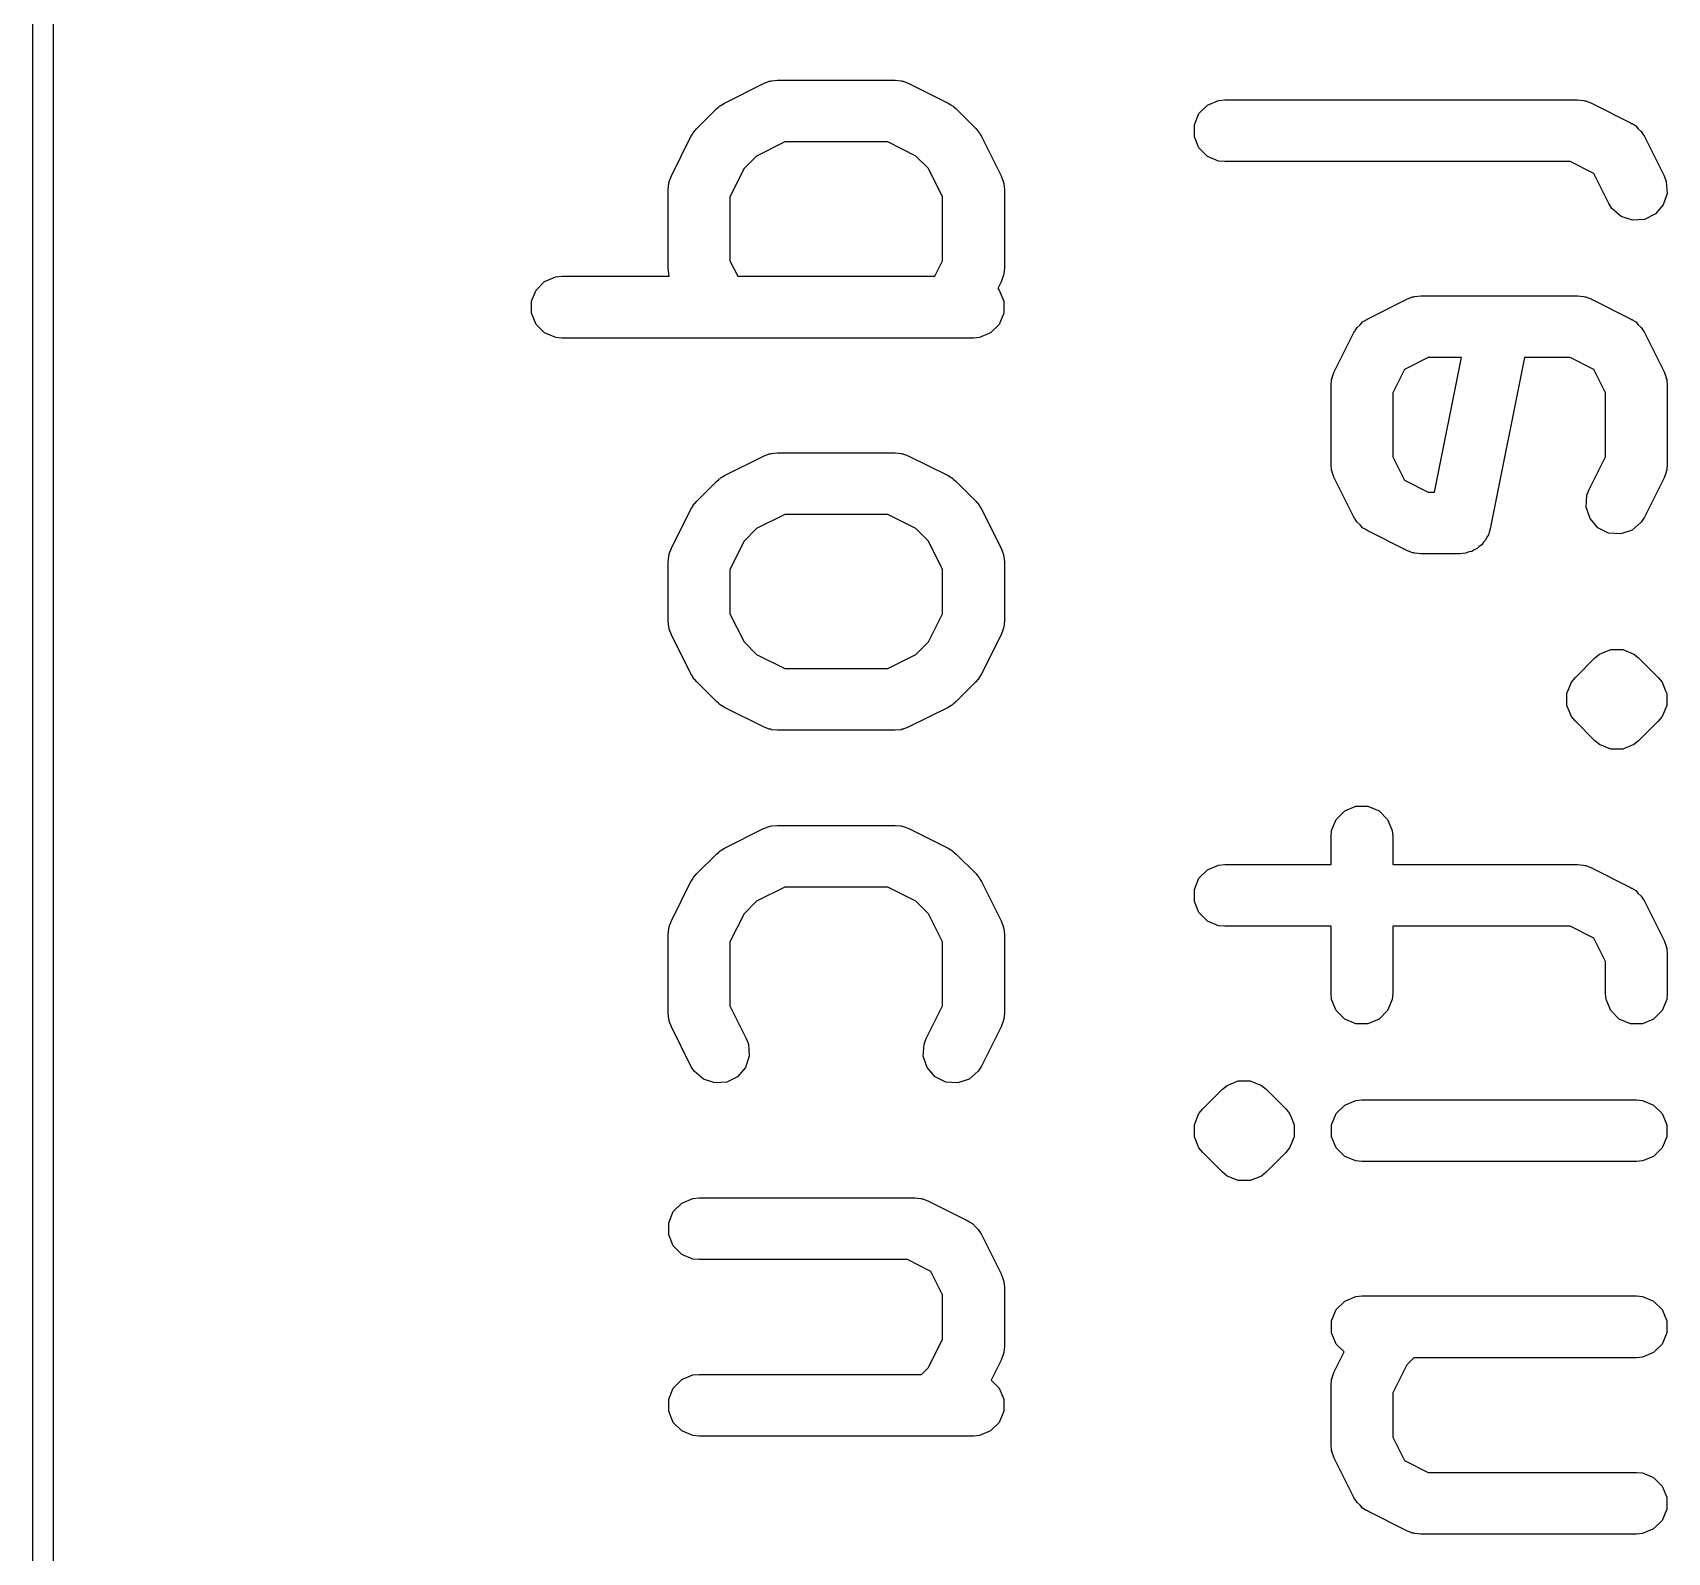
# Model space of a CAD drawing. Header units: inches. Extents: x 0.47 to 2.28, y -2.25 to -0.47.
# Drawn here: x 0.4715 to 0.6277, y -1.0693 to -0.924 of the extents above; entities that cross this region are included whole.
import ezdxf

# ---------------------------------------------------------------- set-up
doc = ezdxf.new("R2010")
doc.units = ezdxf.units.IN
doc.header["$MEASUREMENT"] = 0
doc.layers.add('B.Silkscreen', color=31, linetype='CONTINUOUS', true_color=0xe8b2a7)

msp = doc.modelspace()

# ---------------------------------------------------------------- linework, layer by layer
at = {"layer": 'B.Silkscreen', "linetype": 'CONTINUOUS'}
for p, q in [((0.47146, -2.08661), (0.47146, -0.62992)), ((0.47343, -0.62992), (0.47343, -2.08661)), ((0.53759, -0.93075), (0.54134, -0.92888)), ((0.54134, -0.92888), (0.54188, -0.92867)), ((0.54188, -0.92867), (0.54199, -0.92866)), ((0.54199, -0.92866), (0.54209, -0.92862)), ((0.54209, -0.92862), (0.54266, -0.92857)), ((0.54266, -0.92857), (0.55391, -0.92857)), ((0.55391, -0.92857), (0.55449, -0.92862)), ((0.55449, -0.92862), (0.55459, -0.92866)), ((0.55459, -0.92866), (0.55469, -0.92867)), ((0.55469, -0.92867), (0.55523, -0.92888)), ((0.55523, -0.92888), (0.55898, -0.93075)), ((0.53495, -0.93318), (0.53683, -0.93131)), ((0.53683, -0.93131), (0.53705, -0.93112)), ((0.53705, -0.93112), (0.5371, -0.93106)), ((0.5371, -0.93106), (0.53719, -0.93101)), ((0.53719, -0.93101), (0.53727, -0.93094)), ((0.53727, -0.93094), (0.53735, -0.93091)), ((0.53735, -0.93091), (0.53759, -0.93075)), ((0.55898, -0.93075), (0.55923, -0.93091)), ((0.55923, -0.93091), (0.5593, -0.93094)), ((0.5593, -0.93094), (0.55938, -0.93101)), ((0.55938, -0.93101), (0.55947, -0.93106)), ((0.55947, -0.93106), (0.55952, -0.93112)), ((0.55952, -0.93112), (0.55975, -0.93131)), ((0.55975, -0.93131), (0.56163, -0.93318)), ((0.58297, -0.93175), (0.58379, -0.93094)), ((0.58379, -0.93094), (0.58485, -0.9305)), ((0.58485, -0.9305), (0.58543, -0.93044)), ((0.58543, -0.93044), (0.61917, -0.93044)), ((0.61917, -0.93044), (0.61975, -0.9305)), ((0.61975, -0.9305), (0.61985, -0.93054)), ((0.61985, -0.93054), (0.61995, -0.93055)), ((0.61995, -0.93055), (0.62049, -0.93075)), ((0.62049, -0.93075), (0.62424, -0.93263)), ((0.58253, -0.93282), (0.58297, -0.93175)), ((0.58253, -0.93397), (0.58253, -0.93282)), ((0.62424, -0.93263), (0.62434, -0.93269)), ((0.62434, -0.93269), (0.62438, -0.9327)), ((0.62438, -0.9327), (0.62444, -0.93275)), ((0.62444, -0.93275), (0.62473, -0.93294)), ((0.62473, -0.93294), (0.62497, -0.93322)), ((0.53252, -0.9377), (0.5344, -0.93395)), ((0.5344, -0.93395), (0.53456, -0.9337)), ((0.53456, -0.9337), (0.53459, -0.93363)), ((0.53459, -0.93363), (0.53465, -0.93355)), ((0.53465, -0.93355), (0.53471, -0.93346)), ((0.53471, -0.93346), (0.53477, -0.93341)), ((0.53477, -0.93341), (0.53495, -0.93318)), ((0.54336, -0.93447), (0.54066, -0.93582)), ((0.55322, -0.93447), (0.54336, -0.93447)), ((0.55591, -0.93582), (0.55322, -0.93447)), ((0.56163, -0.93318), (0.56181, -0.93341)), ((0.56181, -0.93341), (0.56187, -0.93346)), ((0.56187, -0.93346), (0.56193, -0.93355)), ((0.56193, -0.93355), (0.56199, -0.93363)), ((0.56199, -0.93363), (0.56202, -0.9337)), ((0.56202, -0.9337), (0.56218, -0.93395)), ((0.56218, -0.93395), (0.56405, -0.9377)), ((0.58297, -0.93503), (0.58253, -0.93397)), ((0.62497, -0.93322), (0.62525, -0.93346)), ((0.62525, -0.93346), (0.62544, -0.93375)), ((0.62544, -0.93375), (0.62549, -0.93381)), ((0.62549, -0.93381), (0.6255, -0.93385)), ((0.6255, -0.93385), (0.62556, -0.93395)), ((0.62556, -0.93395), (0.62744, -0.9377)), ((0.54066, -0.93582), (0.53947, -0.93702)), ((0.55711, -0.93702), (0.55591, -0.93582)), ((0.58379, -0.93585), (0.58297, -0.93503)), ((0.58485, -0.93629), (0.58379, -0.93585)), ((0.53232, -0.93824), (0.53252, -0.9377)), ((0.53947, -0.93702), (0.53812, -0.93972)), ((0.55846, -0.93972), (0.55711, -0.93702)), ((0.56405, -0.9377), (0.56426, -0.93824)), ((0.58543, -0.93635), (0.58485, -0.93629)), ((0.61847, -0.93635), (0.58543, -0.93635)), ((0.62072, -0.93747), (0.61847, -0.93635)), ((0.62216, -0.94034), (0.62072, -0.93747)), ((0.62744, -0.9377), (0.62764, -0.93824)), ((0.53221, -0.93902), (0.53227, -0.93844)), ((0.53221, -0.94652), (0.53221, -0.93902)), ((0.53227, -0.93844), (0.53231, -0.93834)), ((0.53231, -0.93834), (0.53232, -0.93824)), ((0.56426, -0.93824), (0.56427, -0.93834)), ((0.56427, -0.93834), (0.56431, -0.93844)), ((0.56431, -0.93844), (0.56437, -0.93902)), ((0.56437, -0.93902), (0.56437, -0.94652)), ((0.62764, -0.93824), (0.62773, -0.93939)), ((0.53812, -0.93972), (0.53812, -0.94582)), ((0.55846, -0.94582), (0.55846, -0.93972)), ((0.62246, -0.94083), (0.62216, -0.94034)), ((0.62333, -0.94158), (0.62246, -0.94083)), ((0.62736, -0.94048), (0.62661, -0.94135)), ((0.62773, -0.93939), (0.62736, -0.94048)), ((0.62443, -0.94195), (0.62333, -0.94158)), ((0.62558, -0.94187), (0.62443, -0.94195)), ((0.62661, -0.94135), (0.62558, -0.94187)), ((0.53227, -0.94709), (0.53221, -0.94652)), ((0.53231, -0.94719), (0.53227, -0.94709)), ((0.53812, -0.94582), (0.53887, -0.94731)), ((0.55771, -0.94731), (0.55846, -0.94582)), ((0.56431, -0.94709), (0.56427, -0.94719)), ((0.56437, -0.94652), (0.56431, -0.94709)), ((0.51915, -0.94969), (0.51959, -0.94863)), ((0.51959, -0.94863), (0.5204, -0.94781)), ((0.5204, -0.94781), (0.52147, -0.94737)), ((0.52147, -0.94737), (0.52204, -0.94731)), ((0.52204, -0.94731), (0.53232, -0.94731)), ((0.53232, -0.9473), (0.53231, -0.94719)), ((0.53232, -0.94731), (0.53232, -0.9473)), ((0.53887, -0.94731), (0.55771, -0.94731)), ((0.56405, -0.94784), (0.56373, -0.94849)), ((0.56373, -0.94849), (0.56387, -0.94863)), ((0.56387, -0.94863), (0.56431, -0.94969)), ((0.56426, -0.9473), (0.56405, -0.94784)), ((0.56427, -0.94719), (0.56426, -0.9473)), ((0.51915, -0.95084), (0.51915, -0.94969)), ((0.56431, -0.94969), (0.56431, -0.95084)), ((0.5991, -0.95138), (0.60285, -0.9495)), ((0.60285, -0.9495), (0.60339, -0.94929)), ((0.60339, -0.94929), (0.6035, -0.94929)), ((0.6035, -0.94929), (0.6036, -0.94925)), ((0.6036, -0.94925), (0.60417, -0.94919)), ((0.60417, -0.94919), (0.61917, -0.94919)), ((0.61917, -0.94919), (0.61975, -0.94925)), ((0.61975, -0.94925), (0.61985, -0.94929)), ((0.61985, -0.94929), (0.61995, -0.94929)), ((0.61995, -0.94929), (0.62049, -0.9495)), ((0.62049, -0.9495), (0.62424, -0.95138)), ((0.51959, -0.95191), (0.51915, -0.95084)), ((0.56431, -0.95084), (0.56387, -0.95191)), ((0.59837, -0.95196), (0.59861, -0.95168)), ((0.59861, -0.95168), (0.59891, -0.9515)), ((0.59891, -0.9515), (0.59896, -0.95145)), ((0.59896, -0.95145), (0.59901, -0.95144)), ((0.59901, -0.95144), (0.5991, -0.95138)), ((0.62424, -0.95138), (0.62434, -0.95144)), ((0.62434, -0.95144), (0.62438, -0.95145)), ((0.62438, -0.95145), (0.62444, -0.9515)), ((0.62444, -0.9515), (0.62473, -0.95168)), ((0.62473, -0.95168), (0.62497, -0.95196)), ((0.5204, -0.95272), (0.51959, -0.95191)), ((0.52147, -0.95316), (0.5204, -0.95272)), ((0.52204, -0.95322), (0.52147, -0.95316)), ((0.56141, -0.95322), (0.52204, -0.95322)), ((0.56199, -0.95316), (0.56141, -0.95322)), ((0.56305, -0.95272), (0.56199, -0.95316)), ((0.56387, -0.95191), (0.56305, -0.95272)), ((0.59591, -0.95645), (0.59778, -0.9527)), ((0.59778, -0.9527), (0.59784, -0.9526)), ((0.59784, -0.9526), (0.59786, -0.95255)), ((0.59786, -0.95255), (0.59791, -0.9525)), ((0.59791, -0.9525), (0.59809, -0.95221)), ((0.59809, -0.95221), (0.59837, -0.95196)), ((0.62497, -0.95196), (0.62525, -0.95221)), ((0.62525, -0.95221), (0.62544, -0.9525)), ((0.62544, -0.9525), (0.62549, -0.95255)), ((0.62549, -0.95255), (0.6255, -0.9526)), ((0.6255, -0.9526), (0.62556, -0.9527)), ((0.62556, -0.9527), (0.62744, -0.95645)), ((0.5957, -0.95699), (0.59591, -0.95645)), ((0.60262, -0.95622), (0.6015, -0.95846)), ((0.60487, -0.95509), (0.60262, -0.95622)), ((0.60807, -0.95509), (0.60487, -0.95509)), ((0.6055, -0.96794), (0.60807, -0.95509)), ((0.61409, -0.95509), (0.61082, -0.97147)), ((0.61847, -0.95509), (0.61409, -0.95509)), ((0.62072, -0.95622), (0.61847, -0.95509)), ((0.62184, -0.95846), (0.62072, -0.95622)), ((0.62744, -0.95645), (0.62764, -0.95699)), ((0.5956, -0.95777), (0.59565, -0.95719)), ((0.5956, -0.96527), (0.5956, -0.95777)), ((0.59565, -0.95719), (0.59569, -0.95709)), ((0.59569, -0.95709), (0.5957, -0.95699)), ((0.62764, -0.95699), (0.62765, -0.95709)), ((0.62765, -0.95709), (0.62769, -0.95719)), ((0.62769, -0.95719), (0.62775, -0.95777)), ((0.62775, -0.95777), (0.62775, -0.96527)), ((0.6015, -0.95846), (0.6015, -0.96457)), ((0.62184, -0.96457), (0.62184, -0.95846)), ((0.54134, -0.9645), (0.54188, -0.96429)), ((0.54188, -0.96429), (0.54199, -0.96428)), ((0.54199, -0.96428), (0.54209, -0.96424)), ((0.54209, -0.96424), (0.54266, -0.96419)), ((0.54266, -0.96419), (0.55391, -0.96419)), ((0.55391, -0.96419), (0.55449, -0.96424)), ((0.55449, -0.96424), (0.55459, -0.96428)), ((0.55459, -0.96428), (0.55469, -0.96429)), ((0.55469, -0.96429), (0.55523, -0.9645)), ((0.53759, -0.96637), (0.54134, -0.9645)), ((0.55523, -0.9645), (0.55898, -0.96637)), ((0.59565, -0.96584), (0.5956, -0.96527)), ((0.59569, -0.96594), (0.59565, -0.96584)), ((0.6015, -0.96457), (0.60262, -0.96681)), ((0.62028, -0.96769), (0.62184, -0.96457)), ((0.62769, -0.96584), (0.62765, -0.96594)), ((0.62775, -0.96527), (0.62769, -0.96584)), ((0.53495, -0.9688), (0.53683, -0.96693)), ((0.53683, -0.96693), (0.53705, -0.96674)), ((0.53705, -0.96674), (0.5371, -0.96668)), ((0.5371, -0.96668), (0.53719, -0.96663)), ((0.53719, -0.96663), (0.53727, -0.96656)), ((0.53727, -0.96656), (0.53735, -0.96653)), ((0.53735, -0.96653), (0.53759, -0.96637)), ((0.55898, -0.96637), (0.55923, -0.96653)), ((0.55923, -0.96653), (0.5593, -0.96656)), ((0.5593, -0.96656), (0.55938, -0.96663)), ((0.55938, -0.96663), (0.55947, -0.96668)), ((0.55947, -0.96668), (0.55952, -0.96674)), ((0.55952, -0.96674), (0.55975, -0.96693)), ((0.55975, -0.96693), (0.56163, -0.9688)), ((0.5957, -0.96604), (0.59569, -0.96594)), ((0.59591, -0.96659), (0.5957, -0.96604)), ((0.59778, -0.97034), (0.59591, -0.96659)), ((0.60262, -0.96681), (0.60487, -0.96794)), ((0.62744, -0.96659), (0.62556, -0.97034)), ((0.62764, -0.96604), (0.62744, -0.96659)), ((0.62765, -0.96594), (0.62764, -0.96604)), ((0.53477, -0.96903), (0.53495, -0.9688)), ((0.56163, -0.9688), (0.56181, -0.96903)), ((0.60487, -0.96794), (0.6055, -0.96794)), ((0.61999, -0.96938), (0.62007, -0.96823)), ((0.62007, -0.96823), (0.62028, -0.96769)), ((0.53252, -0.97332), (0.5344, -0.96957)), ((0.5344, -0.96957), (0.53456, -0.96932)), ((0.53456, -0.96932), (0.53459, -0.96925)), ((0.53459, -0.96925), (0.53465, -0.96917)), ((0.53465, -0.96917), (0.53471, -0.96908)), ((0.53471, -0.96908), (0.53477, -0.96903)), ((0.54336, -0.97009), (0.54066, -0.97144)), ((0.55322, -0.97009), (0.54336, -0.97009)), ((0.55591, -0.97144), (0.55322, -0.97009)), ((0.56181, -0.96903), (0.56187, -0.96908)), ((0.56187, -0.96908), (0.56193, -0.96917)), ((0.56193, -0.96917), (0.56199, -0.96925)), ((0.56199, -0.96925), (0.56202, -0.96932)), ((0.56202, -0.96932), (0.56218, -0.96957)), ((0.56218, -0.96957), (0.56405, -0.97332)), ((0.59784, -0.97043), (0.59778, -0.97034)), ((0.59786, -0.97048), (0.59784, -0.97043)), ((0.59791, -0.97053), (0.59786, -0.97048)), ((0.59809, -0.97082), (0.59791, -0.97053)), ((0.62036, -0.97048), (0.61999, -0.96938)), ((0.62111, -0.97135), (0.62036, -0.97048)), ((0.62556, -0.97034), (0.62525, -0.97082)), ((0.54066, -0.97144), (0.53947, -0.97264)), ((0.55711, -0.97264), (0.55591, -0.97144)), ((0.59837, -0.97107), (0.59809, -0.97082)), ((0.59861, -0.97135), (0.59837, -0.97107)), ((0.59891, -0.97153), (0.59861, -0.97135)), ((0.59896, -0.97158), (0.59891, -0.97153)), ((0.59901, -0.97159), (0.59896, -0.97158)), ((0.5991, -0.97166), (0.59901, -0.97159)), ((0.60285, -0.97353), (0.5991, -0.97166)), ((0.61065, -0.97202), (0.61049, -0.97226)), ((0.61082, -0.97147), (0.61065, -0.97202)), ((0.62214, -0.97186), (0.62111, -0.97135)), ((0.62329, -0.97194), (0.62214, -0.97186)), ((0.62438, -0.97158), (0.62329, -0.97194)), ((0.62525, -0.97082), (0.62438, -0.97158)), ((0.53232, -0.97386), (0.53252, -0.97332)), ((0.53947, -0.97264), (0.53812, -0.97534)), ((0.55846, -0.97534), (0.55711, -0.97264)), ((0.56405, -0.97332), (0.56426, -0.97386)), ((0.60339, -0.97374), (0.60285, -0.97353)), ((0.60877, -0.97367), (0.6085, -0.97379)), ((0.60905, -0.97362), (0.60877, -0.97367)), ((0.60929, -0.97346), (0.60905, -0.97362)), ((0.60956, -0.97334), (0.60929, -0.97346)), ((0.60977, -0.97314), (0.60956, -0.97334)), ((0.61001, -0.97298), (0.60977, -0.97314)), ((0.61017, -0.97274), (0.61001, -0.97298)), ((0.61038, -0.97253), (0.61017, -0.97274)), ((0.61049, -0.97226), (0.61038, -0.97253)), ((0.53221, -0.97464), (0.53227, -0.97406)), ((0.53221, -0.98026), (0.53221, -0.97464)), ((0.53227, -0.97406), (0.53231, -0.97396)), ((0.53231, -0.97396), (0.53232, -0.97386)), ((0.56426, -0.97386), (0.56427, -0.97396)), ((0.56427, -0.97396), (0.56431, -0.97406)), ((0.56431, -0.97406), (0.56437, -0.97464)), ((0.56437, -0.97464), (0.56437, -0.98026)), ((0.6035, -0.97374), (0.60339, -0.97374)), ((0.6036, -0.97379), (0.6035, -0.97374)), ((0.60417, -0.97384), (0.6036, -0.97379)), ((0.60792, -0.97384), (0.60417, -0.97384)), ((0.6085, -0.97379), (0.60792, -0.97384)), ((0.60792, -0.97384), (0.60792, -0.97384)), ((0.53812, -0.97534), (0.53812, -0.97957)), ((0.55846, -0.97957), (0.55846, -0.97534)), ((0.53812, -0.97957), (0.53947, -0.98226)), ((0.55711, -0.98226), (0.55846, -0.97957)), ((0.53227, -0.98084), (0.53221, -0.98026)), ((0.53231, -0.98094), (0.53227, -0.98084)), ((0.53232, -0.98104), (0.53231, -0.98094)), ((0.53252, -0.98158), (0.53232, -0.98104)), ((0.56426, -0.98104), (0.56405, -0.98158)), ((0.56427, -0.98094), (0.56426, -0.98104)), ((0.56431, -0.98084), (0.56427, -0.98094)), ((0.56437, -0.98026), (0.56431, -0.98084)), ((0.5344, -0.98533), (0.53252, -0.98158)), ((0.53947, -0.98226), (0.54066, -0.98346)), ((0.55591, -0.98346), (0.55711, -0.98226)), ((0.56405, -0.98158), (0.56218, -0.98533)), ((0.62128, -0.98343), (0.62235, -0.98299)), ((0.62235, -0.98299), (0.6235, -0.98299)), ((0.6235, -0.98299), (0.62456, -0.98343)), ((0.54066, -0.98346), (0.54336, -0.98481)), ((0.55322, -0.98481), (0.55591, -0.98346)), ((0.61896, -0.98567), (0.62083, -0.9838)), ((0.62083, -0.9838), (0.62128, -0.98343)), ((0.62456, -0.98343), (0.62456, -0.98343)), ((0.62456, -0.98343), (0.62501, -0.9838)), ((0.62501, -0.9838), (0.62688, -0.98567)), ((0.53456, -0.98558), (0.5344, -0.98533)), ((0.53459, -0.98565), (0.53456, -0.98558)), ((0.53465, -0.98573), (0.53459, -0.98565)), ((0.53471, -0.98582), (0.53465, -0.98573)), ((0.53477, -0.98587), (0.53471, -0.98582)), ((0.53495, -0.9861), (0.53477, -0.98587)), ((0.53683, -0.98798), (0.53495, -0.9861)), ((0.54336, -0.98481), (0.55322, -0.98481)), ((0.56163, -0.9861), (0.55975, -0.98798)), ((0.56181, -0.98587), (0.56163, -0.9861)), ((0.56187, -0.98582), (0.56181, -0.98587)), ((0.56193, -0.98573), (0.56187, -0.98582)), ((0.56199, -0.98565), (0.56193, -0.98573)), ((0.56202, -0.98558), (0.56199, -0.98565)), ((0.56218, -0.98533), (0.56202, -0.98558)), ((0.61815, -0.98719), (0.61859, -0.98612)), ((0.61859, -0.98612), (0.61896, -0.98567)), ((0.61859, -0.98612), (0.61859, -0.98612)), ((0.62688, -0.98567), (0.62725, -0.98612)), ((0.62725, -0.98612), (0.62759, -0.98694)), ((0.61815, -0.98834), (0.61815, -0.98719)), ((0.62759, -0.98694), (0.62769, -0.98719)), ((0.62769, -0.98719), (0.62769, -0.98834)), ((0.53705, -0.98816), (0.53683, -0.98798)), ((0.5371, -0.98822), (0.53705, -0.98816)), ((0.53719, -0.98828), (0.5371, -0.98822)), ((0.53727, -0.98834), (0.53719, -0.98828)), ((0.53735, -0.98837), (0.53727, -0.98834)), ((0.53759, -0.98853), (0.53735, -0.98837)), ((0.54134, -0.9904), (0.53759, -0.98853)), ((0.55898, -0.98853), (0.55523, -0.9904)), ((0.55923, -0.98837), (0.55898, -0.98853)), ((0.5593, -0.98834), (0.55923, -0.98837)), ((0.55938, -0.98828), (0.5593, -0.98834)), ((0.55947, -0.98822), (0.55938, -0.98828)), ((0.55952, -0.98816), (0.55947, -0.98822)), ((0.55975, -0.98798), (0.55952, -0.98816)), ((0.61833, -0.98878), (0.61815, -0.98834)), ((0.61859, -0.9894), (0.61833, -0.98878)), ((0.62769, -0.98834), (0.62725, -0.9894)), ((0.54188, -0.99061), (0.54134, -0.9904)), ((0.54199, -0.99062), (0.54188, -0.99061)), ((0.54209, -0.99066), (0.54199, -0.99062)), ((0.54266, -0.99072), (0.54209, -0.99066)), ((0.55391, -0.99072), (0.54266, -0.99072)), ((0.55449, -0.99066), (0.55391, -0.99072)), ((0.55459, -0.99062), (0.55449, -0.99066)), ((0.55469, -0.99061), (0.55459, -0.99062)), ((0.55523, -0.9904), (0.55469, -0.99061)), ((0.61896, -0.98985), (0.61859, -0.9894)), ((0.61859, -0.9894), (0.61859, -0.9894)), ((0.62083, -0.99172), (0.61896, -0.98985)), ((0.62688, -0.98985), (0.62501, -0.99172)), ((0.62725, -0.9894), (0.62688, -0.98985)), ((0.62128, -0.99209), (0.62083, -0.99172)), ((0.62235, -0.99253), (0.62128, -0.99209)), ((0.62456, -0.99209), (0.6235, -0.99253)), ((0.62501, -0.99172), (0.62456, -0.99209)), ((0.6235, -0.99253), (0.62235, -0.99253)), ((0.6235, -0.99253), (0.6235, -0.99253)), ((0.59609, -0.99925), (0.59691, -0.99843)), ((0.59691, -0.99843), (0.59797, -0.99799)), ((0.59797, -0.99799), (0.59913, -0.99799)), ((0.59913, -0.99799), (0.60019, -0.99843)), ((0.60019, -0.99843), (0.601, -0.99925)), ((0.53759, -1.00199), (0.54134, -1.00012)), ((0.54134, -1.00012), (0.54188, -0.99991)), ((0.54188, -0.99991), (0.54199, -0.9999)), ((0.54199, -0.9999), (0.54209, -0.99986)), ((0.54209, -0.99986), (0.54266, -0.99981)), ((0.54266, -0.99981), (0.55391, -0.99981)), ((0.55391, -0.99981), (0.55449, -0.99986)), ((0.55449, -0.99986), (0.55459, -0.9999)), ((0.55459, -0.9999), (0.55469, -0.99991)), ((0.55469, -0.99991), (0.55523, -1.00012)), ((0.55523, -1.00012), (0.55898, -1.00199)), ((0.59565, -1.00031), (0.59609, -0.99925)), ((0.601, -0.99925), (0.60145, -1.00031)), ((0.5956, -1.00089), (0.59565, -1.00031)), ((0.5956, -1.00356), (0.5956, -1.00089)), ((0.60145, -1.00031), (0.6015, -1.00089)), ((0.6015, -1.00089), (0.6015, -1.00356)), ((0.53495, -1.00442), (0.53683, -1.00255)), ((0.53683, -1.00255), (0.53705, -1.00236)), ((0.53705, -1.00236), (0.5371, -1.0023)), ((0.5371, -1.0023), (0.53719, -1.00225)), ((0.53719, -1.00225), (0.53727, -1.00218)), ((0.53727, -1.00218), (0.53735, -1.00215)), ((0.53735, -1.00215), (0.53759, -1.00199)), ((0.55898, -1.00199), (0.55923, -1.00215)), ((0.55923, -1.00215), (0.5593, -1.00218)), ((0.5593, -1.00218), (0.55938, -1.00225)), ((0.55938, -1.00225), (0.55947, -1.0023)), ((0.55947, -1.0023), (0.55952, -1.00236)), ((0.55952, -1.00236), (0.55975, -1.00255)), ((0.55975, -1.00255), (0.56163, -1.00442)), ((0.5344, -1.00519), (0.53456, -1.00494)), ((0.53456, -1.00494), (0.53459, -1.00487)), ((0.53459, -1.00487), (0.53465, -1.00479)), ((0.53465, -1.00479), (0.53471, -1.0047)), ((0.53471, -1.0047), (0.53477, -1.00465)), ((0.53477, -1.00465), (0.53495, -1.00442)), ((0.56163, -1.00442), (0.56181, -1.00465)), ((0.56181, -1.00465), (0.56187, -1.0047)), ((0.56187, -1.0047), (0.56193, -1.00479)), ((0.56193, -1.00479), (0.56199, -1.00487)), ((0.56199, -1.00487), (0.56202, -1.00494)), ((0.56202, -1.00494), (0.56218, -1.00519)), ((0.58253, -1.00593), (0.58297, -1.00487)), ((0.58297, -1.00487), (0.58379, -1.00405)), ((0.58379, -1.00405), (0.58485, -1.00361)), ((0.58485, -1.00361), (0.58543, -1.00356)), ((0.58543, -1.00356), (0.5956, -1.00356)), ((0.6015, -1.00356), (0.61917, -1.00356)), ((0.61917, -1.00356), (0.61975, -1.00361)), ((0.61975, -1.00361), (0.61985, -1.00365)), ((0.61985, -1.00365), (0.61995, -1.00366)), ((0.61995, -1.00366), (0.62049, -1.00387)), ((0.62049, -1.00387), (0.62424, -1.00574)), ((0.53252, -1.00894), (0.5344, -1.00519)), ((0.54336, -1.00571), (0.54066, -1.00706)), ((0.55322, -1.00571), (0.54336, -1.00571)), ((0.55591, -1.00706), (0.55322, -1.00571)), ((0.56218, -1.00519), (0.56405, -1.00894)), ((0.58253, -1.00709), (0.58253, -1.00593)), ((0.62424, -1.00574), (0.62434, -1.0058)), ((0.62434, -1.0058), (0.62438, -1.00582)), ((0.62438, -1.00582), (0.62444, -1.00587)), ((0.62444, -1.00587), (0.62473, -1.00605)), ((0.62473, -1.00605), (0.62497, -1.00633)), ((0.62497, -1.00633), (0.62525, -1.00657)), ((0.54066, -1.00706), (0.53947, -1.00826)), ((0.55711, -1.00826), (0.55591, -1.00706)), ((0.58297, -1.00815), (0.58253, -1.00709)), ((0.62525, -1.00657), (0.62544, -1.00687)), ((0.62544, -1.00687), (0.62549, -1.00692)), ((0.62549, -1.00692), (0.6255, -1.00697)), ((0.6255, -1.00697), (0.62556, -1.00706)), ((0.62556, -1.00706), (0.62744, -1.01081)), ((0.53227, -1.00968), (0.53231, -1.00959)), ((0.53231, -1.00959), (0.53232, -1.00948)), ((0.53232, -1.00948), (0.53252, -1.00894)), ((0.53947, -1.00826), (0.53812, -1.01096)), ((0.55846, -1.01096), (0.55711, -1.00826)), ((0.56405, -1.00894), (0.56426, -1.00948)), ((0.56426, -1.00948), (0.56427, -1.00959)), ((0.56427, -1.00959), (0.56431, -1.00968)), ((0.58379, -1.00896), (0.58297, -1.00815)), ((0.58485, -1.00941), (0.58379, -1.00896)), ((0.58543, -1.00946), (0.58485, -1.00941)), ((0.5956, -1.00946), (0.58543, -1.00946)), ((0.5956, -1.01588), (0.5956, -1.00946)), ((0.61847, -1.00946), (0.6015, -1.00946)), ((0.6015, -1.00946), (0.6015, -1.01588)), ((0.62072, -1.01059), (0.61847, -1.00946)), ((0.53221, -1.01026), (0.53227, -1.00968)), ((0.53221, -1.01776), (0.53221, -1.01026)), ((0.53812, -1.01096), (0.53812, -1.01706)), ((0.55846, -1.01706), (0.55846, -1.01096)), ((0.56431, -1.00968), (0.56437, -1.01026)), ((0.56437, -1.01026), (0.56437, -1.01776)), ((0.62184, -1.01283), (0.62072, -1.01059)), ((0.62744, -1.01081), (0.62764, -1.01135)), ((0.62764, -1.01135), (0.62765, -1.01146)), ((0.62765, -1.01146), (0.62769, -1.01156)), ((0.62769, -1.01156), (0.62775, -1.01213)), ((0.62775, -1.01213), (0.62775, -1.01588)), ((0.62184, -1.01588), (0.62184, -1.01283)), ((0.59565, -1.01646), (0.5956, -1.01588)), ((0.6015, -1.01588), (0.60145, -1.01646)), ((0.6219, -1.01646), (0.62184, -1.01588)), ((0.62775, -1.01588), (0.62769, -1.01646)), ((0.53812, -1.01706), (0.53968, -1.02019)), ((0.5569, -1.02019), (0.55846, -1.01706)), ((0.59609, -1.01752), (0.59565, -1.01646)), ((0.60145, -1.01646), (0.601, -1.01752)), ((0.62234, -1.01752), (0.6219, -1.01646)), ((0.62769, -1.01646), (0.62725, -1.01752)), ((0.53227, -1.01833), (0.53221, -1.01776)), ((0.53231, -1.01843), (0.53227, -1.01833)), ((0.53232, -1.01854), (0.53231, -1.01843)), ((0.53252, -1.01908), (0.53232, -1.01854)), ((0.56426, -1.01854), (0.56405, -1.01908)), ((0.56427, -1.01843), (0.56426, -1.01854)), ((0.56431, -1.01833), (0.56427, -1.01843)), ((0.56437, -1.01776), (0.56431, -1.01833)), ((0.59691, -1.01834), (0.59609, -1.01752)), ((0.59797, -1.01878), (0.59691, -1.01834)), ((0.59913, -1.01878), (0.59797, -1.01878)), ((0.60019, -1.01834), (0.59913, -1.01878)), ((0.601, -1.01752), (0.60019, -1.01834)), ((0.62316, -1.01834), (0.62234, -1.01752)), ((0.62422, -1.01878), (0.62316, -1.01834)), ((0.62537, -1.01878), (0.62422, -1.01878)), ((0.62644, -1.01834), (0.62537, -1.01878)), ((0.62725, -1.01752), (0.62644, -1.01834)), ((0.5344, -1.02283), (0.53252, -1.01908)), ((0.53968, -1.02019), (0.53989, -1.02073)), ((0.55669, -1.02073), (0.5569, -1.02019)), ((0.56405, -1.01908), (0.56218, -1.02283)), ((0.53997, -1.02188), (0.53961, -1.02297)), ((0.53989, -1.02073), (0.53997, -1.02188)), ((0.55661, -1.02188), (0.55669, -1.02073)), ((0.55697, -1.02297), (0.55661, -1.02188)), ((0.53471, -1.02332), (0.5344, -1.02283)), ((0.53558, -1.02407), (0.53471, -1.02332)), ((0.53961, -1.02297), (0.53885, -1.02384)), ((0.55773, -1.02384), (0.55697, -1.02297)), ((0.56187, -1.02332), (0.561, -1.02407)), ((0.56218, -1.02283), (0.56187, -1.02332)), ((0.53667, -1.02444), (0.53558, -1.02407)), ((0.53782, -1.02436), (0.53667, -1.02444)), ((0.53885, -1.02384), (0.53782, -1.02436)), ((0.55876, -1.02436), (0.55773, -1.02384)), ((0.55991, -1.02444), (0.55876, -1.02436)), ((0.561, -1.02407), (0.55991, -1.02444)), ((0.58334, -1.02692), (0.58521, -1.02504)), ((0.58521, -1.02504), (0.58566, -1.02468)), ((0.58566, -1.02468), (0.58672, -1.02424)), ((0.58672, -1.02424), (0.58788, -1.02424)), ((0.58788, -1.02424), (0.58894, -1.02468)), ((0.58894, -1.02468), (0.58939, -1.02504)), ((0.58939, -1.02504), (0.59126, -1.02692)), ((0.59609, -1.02737), (0.59691, -1.02655)), ((0.59691, -1.02655), (0.59797, -1.02611)), ((0.59797, -1.02611), (0.59855, -1.02605)), ((0.59855, -1.02605), (0.6248, -1.02605)), ((0.6248, -1.02605), (0.62537, -1.02611)), ((0.62537, -1.02611), (0.62644, -1.02655)), ((0.62644, -1.02655), (0.62725, -1.02737)), ((0.58253, -1.02843), (0.58297, -1.02737)), ((0.58297, -1.02737), (0.58334, -1.02692)), ((0.59126, -1.02692), (0.59163, -1.02737)), ((0.59163, -1.02737), (0.59177, -1.02771)), ((0.59177, -1.02771), (0.59207, -1.02843)), ((0.59565, -1.02843), (0.59609, -1.02737)), ((0.62725, -1.02737), (0.62769, -1.02843)), ((0.58253, -1.02958), (0.58253, -1.02843)), ((0.58297, -1.03065), (0.58253, -1.02958)), ((0.59207, -1.02958), (0.59163, -1.03065)), ((0.59207, -1.02843), (0.59207, -1.02958)), ((0.59565, -1.02958), (0.59565, -1.02843)), ((0.59609, -1.03065), (0.59565, -1.02958)), ((0.62769, -1.02958), (0.62725, -1.03065)), ((0.62769, -1.02843), (0.62769, -1.02958)), ((0.58334, -1.03109), (0.58297, -1.03065)), ((0.58521, -1.03297), (0.58334, -1.03109)), ((0.59126, -1.03109), (0.58939, -1.03297)), ((0.59163, -1.03065), (0.59126, -1.03109)), ((0.59691, -1.03146), (0.59609, -1.03065)), ((0.59797, -1.0319), (0.59691, -1.03146)), ((0.62644, -1.03146), (0.62537, -1.0319)), ((0.62725, -1.03065), (0.62644, -1.03146)), ((0.58566, -1.03334), (0.58521, -1.03297)), ((0.58939, -1.03297), (0.58894, -1.03334)), ((0.59855, -1.03196), (0.59797, -1.0319)), ((0.6248, -1.03196), (0.59855, -1.03196)), ((0.62537, -1.0319), (0.6248, -1.03196)), ((0.58672, -1.03378), (0.58566, -1.03334)), ((0.58788, -1.03378), (0.58672, -1.03378)), ((0.58672, -1.03378), (0.58672, -1.03378)), ((0.58894, -1.03334), (0.58788, -1.03378)), ((0.53271, -1.03674), (0.53353, -1.03593)), ((0.53353, -1.03593), (0.53459, -1.03548)), ((0.53459, -1.03548), (0.53517, -1.03543)), ((0.53517, -1.03543), (0.55579, -1.03543)), ((0.55579, -1.03543), (0.55636, -1.03548)), ((0.55636, -1.03548), (0.55646, -1.03553)), ((0.55646, -1.03553), (0.55657, -1.03553)), ((0.55657, -1.03553), (0.55711, -1.03574)), ((0.55711, -1.03574), (0.56086, -1.03761)), ((0.53227, -1.0378), (0.53271, -1.03674)), ((0.56086, -1.03761), (0.56095, -1.03768)), ((0.56095, -1.03768), (0.561, -1.03769)), ((0.561, -1.03769), (0.56106, -1.03774)), ((0.56106, -1.03774), (0.56135, -1.03792)), ((0.53227, -1.03896), (0.53227, -1.0378)), ((0.53271, -1.04002), (0.53227, -1.03896)), ((0.56135, -1.03792), (0.56159, -1.0382)), ((0.56159, -1.0382), (0.56187, -1.03845)), ((0.56187, -1.03845), (0.56205, -1.03874)), ((0.56205, -1.03874), (0.5621, -1.03879)), ((0.5621, -1.03879), (0.56212, -1.03884)), ((0.56212, -1.03884), (0.56218, -1.03894)), ((0.56218, -1.03894), (0.56405, -1.04268)), ((0.53353, -1.04084), (0.53271, -1.04002)), ((0.53459, -1.04128), (0.53353, -1.04084)), ((0.53517, -1.04133), (0.53459, -1.04128)), ((0.55509, -1.04133), (0.53517, -1.04133)), ((0.55734, -1.04246), (0.55509, -1.04133)), ((0.55846, -1.0447), (0.55734, -1.04246)), ((0.56405, -1.04268), (0.56426, -1.04323)), ((0.56426, -1.04323), (0.56427, -1.04333)), ((0.56427, -1.04333), (0.56431, -1.04343)), ((0.56431, -1.04343), (0.56437, -1.04401)), ((0.56437, -1.04401), (0.56437, -1.04963)), ((0.55846, -1.04893), (0.55846, -1.0447)), ((0.59609, -1.04611), (0.59691, -1.0453)), ((0.59691, -1.0453), (0.59797, -1.04486)), ((0.59797, -1.04486), (0.59855, -1.0448)), ((0.59855, -1.0448), (0.6248, -1.0448)), ((0.6248, -1.0448), (0.62537, -1.04486)), ((0.62537, -1.04486), (0.62644, -1.0453)), ((0.62644, -1.0453), (0.62725, -1.04611)), ((0.59565, -1.04718), (0.59609, -1.04611)), ((0.62725, -1.04611), (0.62769, -1.04718)), ((0.59565, -1.04833), (0.59565, -1.04718)), ((0.59609, -1.0494), (0.59565, -1.04833)), ((0.62769, -1.04833), (0.62725, -1.0494)), ((0.62769, -1.04718), (0.62769, -1.04833)), ((0.55711, -1.05163), (0.55846, -1.04893)), ((0.56431, -1.05021), (0.56427, -1.0503)), ((0.56437, -1.04963), (0.56431, -1.05021)), ((0.59591, -1.05206), (0.59686, -1.05016)), ((0.59686, -1.05016), (0.59609, -1.0494)), ((0.62644, -1.05021), (0.62537, -1.05065)), ((0.62725, -1.0494), (0.62644, -1.05021)), ((0.55644, -1.0523), (0.55711, -1.05163)), ((0.56405, -1.05095), (0.5631, -1.05285)), ((0.56426, -1.05041), (0.56405, -1.05095)), ((0.56427, -1.0503), (0.56426, -1.05041)), ((0.60285, -1.05138), (0.6015, -1.05408)), ((0.60352, -1.05071), (0.60285, -1.05138)), ((0.6248, -1.05071), (0.60352, -1.05071)), ((0.62537, -1.05065), (0.6248, -1.05071)), ((0.53271, -1.05361), (0.53353, -1.0528)), ((0.53353, -1.0528), (0.53459, -1.05236)), ((0.53459, -1.05236), (0.53517, -1.0523)), ((0.53517, -1.0523), (0.55644, -1.0523)), ((0.5631, -1.05285), (0.56387, -1.05361)), ((0.5956, -1.05338), (0.59565, -1.0528)), ((0.5956, -1.059), (0.5956, -1.05338)), ((0.59565, -1.0528), (0.59569, -1.0527)), ((0.59569, -1.0527), (0.5957, -1.0526)), ((0.5957, -1.0526), (0.59591, -1.05206)), ((0.53227, -1.05468), (0.53271, -1.05361)), ((0.53227, -1.05583), (0.53227, -1.05468)), ((0.56387, -1.05361), (0.56431, -1.05468)), ((0.56431, -1.05468), (0.56431, -1.05583)), ((0.6015, -1.05408), (0.6015, -1.05831)), ((0.53271, -1.05689), (0.53227, -1.05583)), ((0.56431, -1.05583), (0.56387, -1.05689)), ((0.53353, -1.05771), (0.53271, -1.05689)), ((0.53459, -1.05815), (0.53353, -1.05771)), ((0.56305, -1.05771), (0.56199, -1.05815)), ((0.56387, -1.05689), (0.56305, -1.05771)), ((0.53517, -1.05821), (0.53459, -1.05815)), ((0.56141, -1.05821), (0.53517, -1.05821)), ((0.56199, -1.05815), (0.56141, -1.05821)), ((0.59565, -1.05958), (0.5956, -1.059)), ((0.59569, -1.05968), (0.59565, -1.05958)), ((0.6015, -1.05831), (0.60262, -1.06055)), ((0.5957, -1.05978), (0.59569, -1.05968)), ((0.59591, -1.06032), (0.5957, -1.05978)), ((0.59778, -1.06407), (0.59591, -1.06032)), ((0.60262, -1.06055), (0.60487, -1.06167)), ((0.60487, -1.06167), (0.6248, -1.06167)), ((0.6248, -1.06167), (0.62537, -1.06173)), ((0.62537, -1.06173), (0.62644, -1.06217)), ((0.62644, -1.06217), (0.62725, -1.06299)), ((0.59784, -1.06417), (0.59778, -1.06407)), ((0.59786, -1.06422), (0.59784, -1.06417)), ((0.59791, -1.06427), (0.59786, -1.06422)), ((0.59809, -1.06456), (0.59791, -1.06427)), ((0.62725, -1.06299), (0.62769, -1.06405)), ((0.62769, -1.06405), (0.62769, -1.0652)), ((0.59837, -1.06481), (0.59809, -1.06456)), ((0.59861, -1.06509), (0.59837, -1.06481)), ((0.59891, -1.06527), (0.59861, -1.06509)), ((0.59896, -1.06532), (0.59891, -1.06527)), ((0.59901, -1.06533), (0.59896, -1.06532)), ((0.5991, -1.06539), (0.59901, -1.06533)), ((0.60285, -1.06727), (0.5991, -1.06539)), ((0.62769, -1.0652), (0.62725, -1.06627)), ((0.60339, -1.06748), (0.60285, -1.06727)), ((0.62644, -1.06708), (0.62537, -1.06752)), ((0.62725, -1.06627), (0.62644, -1.06708)), ((0.6035, -1.06748), (0.60339, -1.06748)), ((0.6036, -1.06752), (0.6035, -1.06748)), ((0.60417, -1.06758), (0.6036, -1.06752)), ((0.6248, -1.06758), (0.60417, -1.06758)), ((0.62537, -1.06752), (0.6248, -1.06758))]:
    msp.add_line(p, q, dxfattribs=at)

doc.saveas('drawing.dxf')
